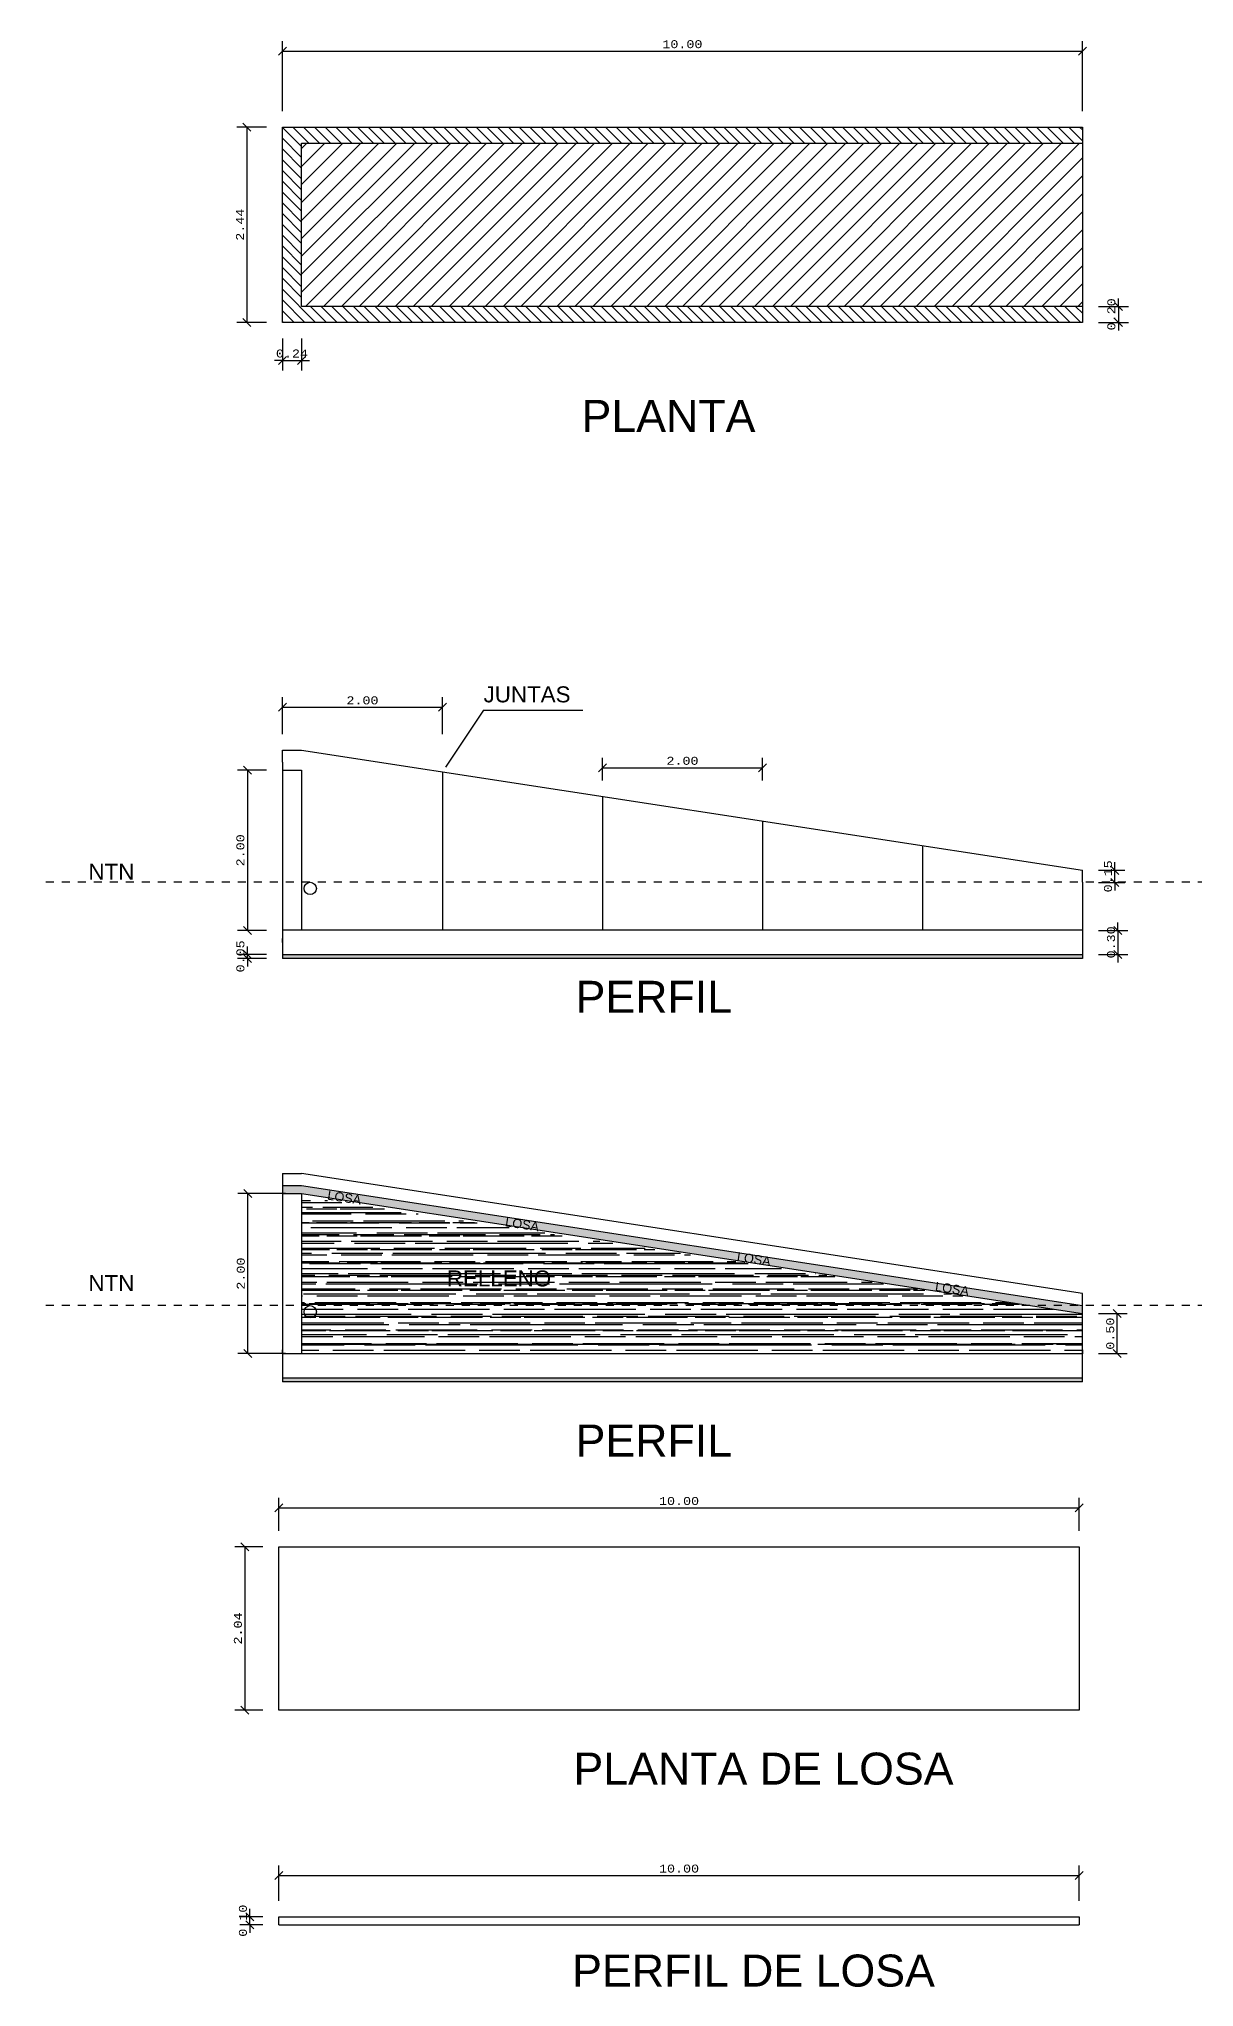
# Model space of a CAD drawing. Header units: millimetres. Extents: x 1263 to 2085, y 1308 to 1444.
# Drawn here: x 1909.67 to 1924.11, y 1357.17 to 1381.51 of the extents above; entities that cross this region are included whole.
import ezdxf

# ---------------------------------------------------------------- set-up
doc = ezdxf.new("R2010")
doc.units = ezdxf.units.MM
doc.linetypes.add('DASHED2', pattern=[0.375, 0.25, -0.125])
doc.layers.add('Cotas', color=144, linetype='Continuous', lineweight=0)
doc.styles.add('corrier new', font='cour.ttf', dxfattribs={"height": 0.1})
doc.styles.get("Standard").update_dxf_attribs({"font": 'arial.ttf'})
doc.dimstyles.new('Ing_metros_anotativa', dxfattribs={"dimscale": 0, "dimtxt": 0.1, "dimasz": 0.1, "dimexe": 0.125, "dimexo": 0.2, "dimgap": 0.03, "dimtad": 1, "dimzin": 1, "dimdsep": 46, "dimtxsty": 'corrier new', "dimblk": 'OBLIQUE', "dimcen": 0, "dimadec": 0, "dimazin": 0, "dimtfac": 1, "dimtix": 1, "dimtmove": 0, "dimatfit": 3, "dimfxl": 1, "dimarcsym": 0})

# ---------------------------------------------------------------- blocks, each defined once
blk = doc.blocks.new('_Oblique')
at = {"color": 0, "linetype": 'ByBlock', "lineweight": -2}
blk.add_line((-0.5, -0.5), (0.5, 0.5), dxfattribs=at)
blk = doc.blocks.new('*D302')
at = {"layer": 'Cotas', "color": 0, "lineweight": -2, "transparency": 16777216}
for p, q in [((1912.712, 1380.609), (1912.712, 1381.483)), ((1912.712, 1381.358), (1922.712, 1381.358)), ((1922.712, 1380.609), (1922.712, 1381.483))]:
    blk.add_line(p, q, dxfattribs=at)
at = {"layer": 'Defpoints', "color": 0, "transparency": 16777216}
for p in [(1922.712, 1381.358), (1912.712, 1380.409), (1922.712, 1380.409)]:
    blk.add_point(p, dxfattribs=at)
at = {"layer": 'Cotas', "color": 0, "lineweight": -2, "transparency": 16777216, "xscale": 0.1, "yscale": 0.1, "zscale": 0.1, "rotation": 180}
blk.add_blockref('_Oblique', (1912.712, 1381.358), dxfattribs=at)
at = {"layer": 'Cotas', "color": 0, "lineweight": -2, "transparency": 16777216, "xscale": 0.1, "yscale": 0.1, "zscale": 0.1}
blk.add_blockref('_Oblique', (1922.712, 1381.358), dxfattribs=at)
at = {"layer": 'Cotas', "color": 0, "transparency": 16777216, "insert": (1917.712, 1381.444), "char_height": 0.1, "attachment_point": 5, "style": 'corrier new'}
blk.add_mtext('10.00', dxfattribs=at)
blk = doc.blocks.new('*D303')
at = {"layer": 'Cotas', "color": 0, "lineweight": -2, "transparency": 16777216}
for p, q in [((1912.512, 1380.409), (1912.144, 1380.409)), ((1912.269, 1380.409), (1912.269, 1377.969)), ((1912.512, 1377.969), (1912.144, 1377.969))]:
    blk.add_line(p, q, dxfattribs=at)
at = {"layer": 'Defpoints', "color": 0, "transparency": 16777216}
for p in [(1912.712, 1380.409), (1912.269, 1377.969), (1912.712, 1377.969)]:
    blk.add_point(p, dxfattribs=at)
at = {"layer": 'Cotas', "color": 0, "lineweight": -2, "transparency": 16777216, "xscale": 0.1, "yscale": 0.1, "zscale": 0.1}
for p, rotation in [((1912.269, 1380.409), 90), ((1912.269, 1377.969), 270)]:
    blk.add_blockref('_Oblique', p, dxfattribs=dict(at, rotation=rotation))
at = {"layer": 'Cotas', "color": 0, "transparency": 16777216, "insert": (1912.183, 1379.189), "char_height": 0.1, "attachment_point": 5, "rotation": 90, "style": 'corrier new'}
blk.add_mtext('2.44', dxfattribs=at)
blk = doc.blocks.new('*D304')
at = {"layer": 'Cotas', "color": 0, "lineweight": -2, "transparency": 16777216}
for p, q in [((1912.712, 1377.769), (1912.712, 1377.368)), ((1912.952, 1377.769), (1912.952, 1377.368)), ((1912.712, 1377.493), (1912.612, 1377.493)), ((1912.712, 1377.493), (1912.952, 1377.493)), ((1912.952, 1377.493), (1913.052, 1377.493))]:
    blk.add_line(p, q, dxfattribs=at)
at = {"layer": 'Defpoints', "color": 0, "transparency": 16777216}
for p in [(1912.712, 1377.969), (1912.952, 1377.969), (1912.952, 1377.493)]:
    blk.add_point(p, dxfattribs=at)
at = {"layer": 'Cotas', "color": 0, "lineweight": -2, "transparency": 16777216, "xscale": 0.1, "yscale": 0.1, "zscale": 0.1}
blk.add_blockref('_Oblique', (1912.712, 1377.493), dxfattribs=at)
at = {"layer": 'Cotas', "color": 0, "lineweight": -2, "transparency": 16777216, "xscale": 0.1, "yscale": 0.1, "zscale": 0.1, "rotation": 180}
blk.add_blockref('_Oblique', (1912.952, 1377.493), dxfattribs=at)
at = {"layer": 'Cotas', "color": 0, "transparency": 16777216, "insert": (1912.832, 1377.579), "char_height": 0.1, "attachment_point": 5, "style": 'corrier new'}
blk.add_mtext('0.24', dxfattribs=at)
blk = doc.blocks.new('*D305')
at = {"layer": 'Cotas', "color": 0, "lineweight": -2, "transparency": 16777216}
for p, q in [((1923.161, 1378.169), (1923.161, 1378.269)), ((1922.912, 1378.169), (1923.286, 1378.169)), ((1922.912, 1377.969), (1923.286, 1377.969)), ((1923.161, 1378.169), (1923.161, 1377.969)), ((1923.161, 1377.969), (1923.161, 1377.869))]:
    blk.add_line(p, q, dxfattribs=at)
at = {"layer": 'Defpoints', "color": 0, "transparency": 16777216}
for p in [(1922.712, 1378.169), (1922.712, 1377.969), (1923.161, 1377.969)]:
    blk.add_point(p, dxfattribs=at)
at = {"layer": 'Cotas', "color": 0, "lineweight": -2, "transparency": 16777216, "xscale": 0.1, "yscale": 0.1, "zscale": 0.1}
for p, rotation in [((1923.161, 1378.169), 270), ((1923.161, 1377.969), 90)]:
    blk.add_blockref('_Oblique', p, dxfattribs=dict(at, rotation=rotation))
at = {"layer": 'Cotas', "color": 0, "transparency": 16777216, "insert": (1923.074, 1378.069), "char_height": 0.1, "attachment_point": 5, "rotation": 90, "style": 'corrier new'}
blk.add_mtext('0.20', dxfattribs=at)
blk = doc.blocks.new('*D306')
at = {"layer": 'Cotas', "color": 0, "lineweight": -2, "transparency": 16777216}
for p, q in [((1912.513, 1372.372), (1912.15, 1372.372)), ((1912.275, 1372.372), (1912.275, 1370.372)), ((1912.513, 1370.372), (1912.15, 1370.372))]:
    blk.add_line(p, q, dxfattribs=at)
at = {"layer": 'Defpoints', "color": 0, "transparency": 16777216}
for p in [(1912.713, 1372.372), (1912.275, 1370.372), (1912.713, 1370.372)]:
    blk.add_point(p, dxfattribs=at)
at = {"layer": 'Cotas', "color": 0, "lineweight": -2, "transparency": 16777216, "xscale": 0.1, "yscale": 0.1, "zscale": 0.1}
for p, rotation in [((1912.275, 1372.372), 90), ((1912.275, 1370.372), 270)]:
    blk.add_blockref('_Oblique', p, dxfattribs=dict(at, rotation=rotation))
at = {"layer": 'Cotas', "color": 0, "transparency": 16777216, "insert": (1912.188, 1371.372), "char_height": 0.1, "attachment_point": 5, "rotation": 90, "style": 'corrier new'}
blk.add_mtext('2.00', dxfattribs=at)
blk = doc.blocks.new('*D307')
at = {"layer": 'Cotas', "color": 0, "lineweight": -2, "transparency": 16777216}
for p, q in [((1923.156, 1370.372), (1923.156, 1370.472)), ((1922.913, 1370.372), (1923.281, 1370.372)), ((1923.156, 1370.372), (1923.156, 1370.072)), ((1922.913, 1370.072), (1923.281, 1370.072)), ((1923.156, 1370.072), (1923.156, 1369.972))]:
    blk.add_line(p, q, dxfattribs=at)
at = {"layer": 'Defpoints', "color": 0, "transparency": 16777216}
for p in [(1922.713, 1370.372), (1922.713, 1370.072), (1923.156, 1370.072)]:
    blk.add_point(p, dxfattribs=at)
at = {"layer": 'Cotas', "color": 0, "lineweight": -2, "transparency": 16777216, "xscale": 0.1, "yscale": 0.1, "zscale": 0.1}
for p, rotation in [((1923.156, 1370.372), 270), ((1923.156, 1370.072), 90)]:
    blk.add_blockref('_Oblique', p, dxfattribs=dict(at, rotation=rotation))
at = {"layer": 'Cotas', "color": 0, "transparency": 16777216, "insert": (1923.07, 1370.222), "char_height": 0.1, "attachment_point": 5, "rotation": 90, "style": 'corrier new'}
blk.add_mtext('0.30', dxfattribs=at)
blk = doc.blocks.new('*D308')
at = {"layer": 'Cotas', "color": 0, "lineweight": -2, "transparency": 16777216}
for p, q in [((1912.713, 1372.822), (1912.713, 1373.284)), ((1912.713, 1373.159), (1914.713, 1373.159)), ((1914.713, 1372.822), (1914.713, 1373.284))]:
    blk.add_line(p, q, dxfattribs=at)
at = {"layer": 'Defpoints', "color": 0, "transparency": 16777216}
for p in [(1914.713, 1373.159), (1912.713, 1372.622), (1914.713, 1372.622)]:
    blk.add_point(p, dxfattribs=at)
at = {"layer": 'Cotas', "color": 0, "lineweight": -2, "transparency": 16777216, "xscale": 0.1, "yscale": 0.1, "zscale": 0.1, "rotation": 180}
blk.add_blockref('_Oblique', (1912.713, 1373.159), dxfattribs=at)
at = {"layer": 'Cotas', "color": 0, "lineweight": -2, "transparency": 16777216, "xscale": 0.1, "yscale": 0.1, "zscale": 0.1}
blk.add_blockref('_Oblique', (1914.713, 1373.159), dxfattribs=at)
at = {"layer": 'Cotas', "color": 0, "transparency": 16777216, "insert": (1913.713, 1373.245), "char_height": 0.1, "attachment_point": 5, "style": 'corrier new'}
blk.add_mtext('2.00', dxfattribs=at)
blk = doc.blocks.new('*D309')
at = {"layer": 'Cotas', "color": 0, "lineweight": -2, "transparency": 16777216}
for p, q in [((1916.713, 1372.244), (1916.713, 1372.528)), ((1916.713, 1372.403), (1918.713, 1372.403)), ((1918.713, 1372.244), (1918.713, 1372.528))]:
    blk.add_line(p, q, dxfattribs=at)
at = {"layer": 'Defpoints', "color": 0, "transparency": 16777216}
for p in [(1918.713, 1372.403), (1916.713, 1372.044), (1918.713, 1372.044)]:
    blk.add_point(p, dxfattribs=at)
at = {"layer": 'Cotas', "color": 0, "lineweight": -2, "transparency": 16777216, "xscale": 0.1, "yscale": 0.1, "zscale": 0.1, "rotation": 180}
blk.add_blockref('_Oblique', (1916.713, 1372.403), dxfattribs=at)
at = {"layer": 'Cotas', "color": 0, "lineweight": -2, "transparency": 16777216, "xscale": 0.1, "yscale": 0.1, "zscale": 0.1}
blk.add_blockref('_Oblique', (1918.713, 1372.403), dxfattribs=at)
at = {"layer": 'Cotas', "color": 0, "transparency": 16777216, "insert": (1917.713, 1372.49), "char_height": 0.1, "attachment_point": 5, "style": 'corrier new'}
blk.add_mtext('2.00', dxfattribs=at)
blk = doc.blocks.new('*D322')
at = {"layer": 'Cotas', "color": 0, "lineweight": -2, "transparency": 16777216}
for p, q in [((1912.67, 1362.869), (1912.67, 1363.28)), ((1912.67, 1363.155), (1922.67, 1363.155)), ((1922.67, 1362.869), (1922.67, 1363.28))]:
    blk.add_line(p, q, dxfattribs=at)
at = {"layer": 'Defpoints', "color": 0, "transparency": 16777216}
for p in [(1922.67, 1363.155), (1912.67, 1362.669), (1922.67, 1362.669)]:
    blk.add_point(p, dxfattribs=at)
at = {"layer": 'Cotas', "color": 0, "lineweight": -2, "transparency": 16777216, "xscale": 0.1, "yscale": 0.1, "zscale": 0.1, "rotation": 180}
blk.add_blockref('_Oblique', (1912.67, 1363.155), dxfattribs=at)
at = {"layer": 'Cotas', "color": 0, "lineweight": -2, "transparency": 16777216, "xscale": 0.1, "yscale": 0.1, "zscale": 0.1}
blk.add_blockref('_Oblique', (1922.67, 1363.155), dxfattribs=at)
at = {"layer": 'Cotas', "color": 0, "transparency": 16777216, "insert": (1917.67, 1363.241), "char_height": 0.1, "attachment_point": 5, "style": 'corrier new'}
blk.add_mtext('10.00', dxfattribs=at)
blk = doc.blocks.new('*D323')
at = {"layer": 'Cotas', "color": 0, "lineweight": -2, "transparency": 16777216}
for p, q in [((1912.47, 1362.669), (1912.118, 1362.669)), ((1912.243, 1362.669), (1912.243, 1360.629)), ((1912.47, 1360.629), (1912.118, 1360.629))]:
    blk.add_line(p, q, dxfattribs=at)
at = {"layer": 'Defpoints', "color": 0, "transparency": 16777216}
for p in [(1912.67, 1362.669), (1912.243, 1360.629), (1912.67, 1360.629)]:
    blk.add_point(p, dxfattribs=at)
at = {"layer": 'Cotas', "color": 0, "lineweight": -2, "transparency": 16777216, "xscale": 0.1, "yscale": 0.1, "zscale": 0.1}
for p, rotation in [((1912.243, 1362.669), 90), ((1912.243, 1360.629), 270)]:
    blk.add_blockref('_Oblique', p, dxfattribs=dict(at, rotation=rotation))
at = {"layer": 'Cotas', "color": 0, "transparency": 16777216, "insert": (1912.157, 1361.649), "char_height": 0.1, "attachment_point": 5, "rotation": 90, "style": 'corrier new'}
blk.add_mtext('2.04', dxfattribs=at)
blk = doc.blocks.new('*D324')
at = {"layer": 'Cotas', "color": 0, "lineweight": -2, "transparency": 16777216}
for p, q in [((1912.47, 1358.048), (1912.182, 1358.048)), ((1912.307, 1358.048), (1912.307, 1358.148)), ((1912.307, 1357.948), (1912.307, 1358.048)), ((1912.47, 1357.948), (1912.182, 1357.948)), ((1912.307, 1357.948), (1912.307, 1357.848))]:
    blk.add_line(p, q, dxfattribs=at)
at = {"layer": 'Defpoints', "color": 0, "transparency": 16777216}
for p in [(1912.307, 1358.048), (1912.67, 1358.048), (1912.67, 1357.948)]:
    blk.add_point(p, dxfattribs=at)
at = {"layer": 'Cotas', "color": 0, "lineweight": -2, "transparency": 16777216, "xscale": 0.1, "yscale": 0.1, "zscale": 0.1}
for p, rotation in [((1912.307, 1358.048), 270), ((1912.307, 1357.948), 90)]:
    blk.add_blockref('_Oblique', p, dxfattribs=dict(at, rotation=rotation))
at = {"layer": 'Cotas', "color": 0, "transparency": 16777216, "insert": (1912.22, 1357.998), "char_height": 0.1, "attachment_point": 5, "rotation": 90, "style": 'corrier new'}
blk.add_mtext('0.10', dxfattribs=at)
blk = doc.blocks.new('*D325')
at = {"layer": 'Cotas', "color": 0, "lineweight": -2, "transparency": 16777216}
for p, q in [((1912.275, 1370.072), (1912.275, 1370.172)), ((1912.513, 1370.072), (1912.15, 1370.072)), ((1912.513, 1370.022), (1912.15, 1370.022)), ((1912.275, 1370.022), (1912.275, 1370.072)), ((1912.275, 1370.022), (1912.275, 1369.922))]:
    blk.add_line(p, q, dxfattribs=at)
at = {"layer": 'Defpoints', "color": 0, "transparency": 16777216}
for p in [(1912.275, 1370.072), (1912.713, 1370.072), (1912.713, 1370.022)]:
    blk.add_point(p, dxfattribs=at)
at = {"layer": 'Cotas', "color": 0, "lineweight": -2, "transparency": 16777216, "xscale": 0.1, "yscale": 0.1, "zscale": 0.1}
for p, rotation in [((1912.275, 1370.072), 270), ((1912.275, 1370.022), 90)]:
    blk.add_blockref('_Oblique', p, dxfattribs=dict(at, rotation=rotation))
at = {"layer": 'Cotas', "color": 0, "transparency": 16777216, "insert": (1912.188, 1370.047), "char_height": 0.1, "attachment_point": 5, "rotation": 90, "style": 'corrier new'}
blk.add_mtext('0.05', dxfattribs=at)
blk = doc.blocks.new('*D326')
at = {"layer": 'Cotas', "color": 0, "lineweight": -2, "transparency": 16777216}
for p, q in [((1912.67, 1358.248), (1912.67, 1358.687)), ((1912.67, 1358.562), (1922.67, 1358.562)), ((1922.67, 1358.248), (1922.67, 1358.687))]:
    blk.add_line(p, q, dxfattribs=at)
at = {"layer": 'Defpoints', "color": 0, "transparency": 16777216}
for p in [(1922.67, 1358.562), (1912.67, 1358.048), (1922.67, 1358.048)]:
    blk.add_point(p, dxfattribs=at)
at = {"layer": 'Cotas', "color": 0, "lineweight": -2, "transparency": 16777216, "xscale": 0.1, "yscale": 0.1, "zscale": 0.1, "rotation": 180}
blk.add_blockref('_Oblique', (1912.67, 1358.562), dxfattribs=at)
at = {"layer": 'Cotas', "color": 0, "lineweight": -2, "transparency": 16777216, "xscale": 0.1, "yscale": 0.1, "zscale": 0.1}
blk.add_blockref('_Oblique', (1922.67, 1358.562), dxfattribs=at)
at = {"layer": 'Cotas', "color": 0, "transparency": 16777216, "insert": (1917.67, 1358.648), "char_height": 0.1, "attachment_point": 5, "style": 'corrier new'}
blk.add_mtext('10.00', dxfattribs=at)
blk = doc.blocks.new('*D328')
at = {"layer": 'Cotas', "color": 0, "lineweight": -2, "transparency": 16777216}
for p, q in [((1922.913, 1365.583), (1923.271, 1365.583)), ((1923.146, 1365.083), (1923.146, 1365.583)), ((1922.913, 1365.083), (1923.271, 1365.083))]:
    blk.add_line(p, q, dxfattribs=at)
at = {"layer": 'Defpoints', "color": 0, "transparency": 16777216}
for p in [(1922.713, 1365.583), (1923.146, 1365.583), (1922.713, 1365.083)]:
    blk.add_point(p, dxfattribs=at)
at = {"layer": 'Cotas', "color": 0, "lineweight": -2, "transparency": 16777216, "xscale": 0.1, "yscale": 0.1, "zscale": 0.1}
for p, rotation in [((1923.146, 1365.583), 90), ((1923.146, 1365.083), 270)]:
    blk.add_blockref('_Oblique', p, dxfattribs=dict(at, rotation=rotation))
at = {"layer": 'Cotas', "color": 0, "transparency": 16777216, "insert": (1923.06, 1365.333), "char_height": 0.1, "attachment_point": 5, "rotation": 90, "style": 'corrier new'}
blk.add_mtext('0.50', dxfattribs=at)
blk = doc.blocks.new('*D329')
at = {"layer": 'Cotas', "color": 0, "lineweight": -2, "transparency": 16777216}
for p, q in [((1912.753, 1367.083), (1912.154, 1367.083)), ((1912.279, 1365.083), (1912.279, 1367.083)), ((1912.753, 1365.083), (1912.154, 1365.083))]:
    blk.add_line(p, q, dxfattribs=at)
at = {"layer": 'Defpoints', "color": 0, "transparency": 16777216}
for p in [(1912.279, 1367.083), (1912.953, 1367.083), (1912.953, 1365.083)]:
    blk.add_point(p, dxfattribs=at)
at = {"layer": 'Cotas', "color": 0, "lineweight": -2, "transparency": 16777216, "xscale": 0.1, "yscale": 0.1, "zscale": 0.1}
for p, rotation in [((1912.279, 1367.083), 90), ((1912.279, 1365.083), 270)]:
    blk.add_blockref('_Oblique', p, dxfattribs=dict(at, rotation=rotation))
at = {"layer": 'Cotas', "color": 0, "transparency": 16777216, "insert": (1912.193, 1366.083), "char_height": 0.1, "attachment_point": 5, "rotation": 90, "style": 'corrier new'}
blk.add_mtext('2.00', dxfattribs=at)
blk = doc.blocks.new('*D351')
at = {"layer": 'Cotas', "color": 0, "lineweight": -2, "transparency": 16777216}
for p, q in [((1923.118, 1371.122), (1923.118, 1371.222)), ((1922.913, 1371.122), (1923.243, 1371.122)), ((1922.913, 1370.972), (1923.243, 1370.972)), ((1923.118, 1370.972), (1923.118, 1371.122)), ((1923.118, 1370.972), (1923.118, 1370.872))]:
    blk.add_line(p, q, dxfattribs=at)
at = {"layer": 'Defpoints', "color": 0, "transparency": 16777216}
for p in [(1922.713, 1371.122), (1922.713, 1370.972), (1923.118, 1371.122)]:
    blk.add_point(p, dxfattribs=at)
at = {"layer": 'Cotas', "color": 0, "lineweight": -2, "transparency": 16777216, "xscale": 0.1, "yscale": 0.1, "zscale": 0.1}
for p, rotation in [((1923.118, 1371.122), 270), ((1923.118, 1370.972), 90)]:
    blk.add_blockref('_Oblique', p, dxfattribs=dict(at, rotation=rotation))
at = {"layer": 'Cotas', "color": 0, "transparency": 16777216, "insert": (1923.032, 1371.047), "char_height": 0.1, "attachment_point": 5, "rotation": 90, "style": 'corrier new'}
blk.add_mtext('0.15', dxfattribs=at)

msp = doc.modelspace()

# ---------------------------------------------------------------- hatches: boundary and pattern name
at = {"transparency": 33554687}
h = msp.add_hatch(dxfattribs=at)
h.set_pattern_fill('ANSI31', color=1, scale=0.03, angle=90)
h.set_pattern_definition([(135, (2711.82513, 222.44069), (-0.067351921, -0.067351921), [])])
h.paths.add_polyline_path([(1922.71207, 1377.96882), (1922.71207, 1378.16882), (1912.95207, 1378.16882), (1912.95207, 1380.20882), (1922.71207, 1380.20882), (1922.71207, 1380.40882), (1912.71207, 1380.40882), (1912.71207, 1377.96882)])
h = msp.add_hatch(dxfattribs=at)
h.set_pattern_fill('ANSI31', color=5, scale=0.05, angle=180)
h.set_pattern_definition([(225, (2711.82513, 222.44069), (0.112253202, -0.112253202), [])])
h.paths.add_polyline_path([(1912.95207, 1380.20882), (1912.95207, 1378.16882), (1922.71207, 1378.16882), (1922.71207, 1380.20882)])
at = {"true_color": 0x939598, "transparency": 33554687}
h = msp.add_hatch(dxfattribs=at)
h.set_pattern_fill('CLAY', color=252, scale=0.004)
h.set_pattern_definition([(0, (972.58394, 571.302914), (0, 0.01905), []), (0, (972.58394, 571.30609), (0, 0.01905), []), (0, (972.58394, 571.309264), (0, 0.01905), []), (0, (972.58394, 571.315614), (0, 0.01905), [0.01905, -0.0127])])
h.paths.add_polyline_path([(1912.71297, 1370.0723), (1912.71297, 1370.0223), (1922.71297, 1370.0223), (1922.71297, 1370.0723)])
at = {"transparency": 33554495}
h = msp.add_hatch(dxfattribs=at)
h.set_pattern_fill('AR-CONC', color=256, scale=0.0005, angle=20)
h.set_pattern_definition([(70, (1931.18719, 1344.218674), (0.08832454, 0.0236665), [0.009525, -0.104775]), (15, (1931.18719, 1344.21867), (-0.04923164, 0.08374037), [0.00762, -0.0838203]), (120.45144, (1931.19455, 1344.22065), (0.0390929, 0.10740686), [0.008095, -0.08904512]), (66.1842, (1931.1785, 1344.24254), (0.13455515, 0.0266038), [0.0142875, -0.1571625]), (116.63556, (1931.18972, 1344.24476), (0.0692311, 0.15685075), [0.0121425, -0.1335678]), (11.18415, (1931.1785, 1344.24254), (0.0692311, 0.15685075), [0.01143, -0.12572987]), (41, (1931.19261, 1344.24092), (0.08872384, -0.02212134), [0.009525, -0.104775]), (346, (1931.19261, 1344.24092), (-0.00246054, 0.0971088), [0.00762, -0.08382]), (91.45144, (1931.2, 1344.239075), (0.0862633, 0.07498747), [0.008095, -0.08904497]), (57.5, (1931.18719, 1344.218674), (-0.013008594, 0.040256055), [0, -0.082804, 0, -0.08509, 0, -0.0841375]), (27.5, (1931.18719, 1344.218674), (0.014263085, 0.05849631), [0, -0.048514, 0, -0.080899, 0, -0.0320675]), (347.5, (1931.160577, 1344.208987), (0.064686414, 0.02049573), [0, -0.03175, 0, -0.09906, 0, -0.131445]), (337.5, (1931.14864, 1344.204644), (0.06524976, 0.03727812), [0, -0.041275, 0, -0.065786, 0, -0.093345])])
h.paths.add_polyline_path([(1912.95297, 1367.18274), (1912.71297, 1367.18274), (1912.71297, 1367.08274), (1912.95297, 1367.08274), (1922.0623, 1365.68274), (1922.71297, 1365.68274)])
h.paths.add_polyline_path([(1922.71297, 1365.68274), (1922.0623, 1365.68274), (1922.71297, 1365.58274)])
at = {"transparency": 33554687}
h = msp.add_hatch(dxfattribs=at)
h.set_pattern_fill('AR-RROOF', color=32, scale=0.005)
h.set_pattern_definition([(0, (931.13954, 566.36335), (0.2794, 0.127), [1.905, -0.254, 0.635, -0.127]), (0, (931.30845, 566.42685), (-0.127, 0.16891), [0.381, -0.04191, 0.762, -0.09525]), (0, (931.20304, 566.471305), (0.6604, 0.08509), [1.016, -0.1778, 0.508, -0.127])])
h.paths.add_polyline_path([(1912.95297, 1367.04674), (1912.95297, 1365.08274), (1922.71297, 1365.08274), (1922.71297, 1365.43274), (1922.71297, 1365.58274)])
at = {"true_color": 0x939598, "transparency": 33554687}
h = msp.add_hatch(dxfattribs=at)
h.set_pattern_fill('CLAY', color=252, scale=0.004)
h.set_pattern_definition([(0, (972.58394, 566.013355), (0, 0.01905), []), (0, (972.58394, 566.01653), (0, 0.01905), []), (0, (972.58394, 566.019705), (0, 0.01905), []), (0, (972.58394, 566.026055), (0, 0.01905), [0.01905, -0.0127])])
h.paths.add_polyline_path([(1912.71297, 1364.78274), (1912.71297, 1364.73274), (1922.71297, 1364.73274), (1922.71297, 1364.78274)])

# ---------------------------------------------------------------- linework, layer by layer
at = {"transparency": 33554687}
for p, q in [((1912.71207, 1377.96882), (1912.71207, 1380.40882)), ((1912.71207, 1380.40882), (1922.71207, 1380.40882)), ((1922.71207, 1380.40882), (1922.71207, 1377.96882)), ((1912.95207, 1380.20882), (1922.71207, 1380.20882)), ((1912.95207, 1378.16882), (1912.95207, 1380.20882)), ((1922.71207, 1377.96882), (1912.71207, 1377.96882)), ((1922.71207, 1378.16882), (1912.95207, 1378.16882)), ((1915.22638, 1373.12195), (1914.75189, 1372.4102)), ((1915.22638, 1373.12195), (1916.46709, 1373.12195)), ((1912.71297, 1372.4723), (1912.71297, 1372.6223)), ((1912.71297, 1372.6223), (1912.95297, 1372.6223)), ((1912.95297, 1372.6223), (1922.71297, 1371.1223)), ((1912.71297, 1372.4723), (1912.71297, 1370.0223)), ((1914.71297, 1372.35181), (1914.71297, 1370.3723)), ((1916.71297, 1372.04443), (1916.71297, 1370.3723)), ((1918.71297, 1371.73706), (1918.71297, 1370.3723)), ((1920.71297, 1371.42968), (1920.71297, 1370.3723)), ((1922.71297, 1370.9723), (1922.71297, 1371.1223)), ((1922.71297, 1370.0223), (1912.71297, 1370.0223)), ((1912.71297, 1367.33274), (1912.71297, 1364.73274)), ((1912.71297, 1367.33274), (1912.71297, 1367.33274)), ((1912.71297, 1367.33274), (1912.95297, 1367.33274)), ((1922.71297, 1365.83274), (1912.95297, 1367.33274)), ((1912.71297, 1367.18274), (1912.95297, 1367.18274)), ((1912.71297, 1367.08274), (1912.95297, 1367.08274)), ((1912.95297, 1367.18274), (1922.71297, 1365.68274)), ((1912.95297, 1367.08274), (1912.95297, 1365.08274)), ((1912.95297, 1367.08274), (1922.71297, 1365.58274)), ((1922.71297, 1364.73274), (1922.71297, 1365.83274)), ((1922.71297, 1364.73274), (1912.71297, 1364.73274)), ((1912.67012, 1358.04806), (1922.67012, 1358.04806)), ((1912.67012, 1357.94806), (1912.67012, 1358.04806)), ((1922.67012, 1358.04806), (1922.67012, 1357.94806)), ((1912.67012, 1357.94806), (1922.67012, 1357.94806))]:
    msp.add_line(p, q, dxfattribs=at)
at = {"transparency": 33554495}
msp.add_line((1912.71297, 1372.3723), (1912.95297, 1372.3723), dxfattribs=at)
at = {"color": 251, "linetype": 'DASHED2', "ltscale": 150, "true_color": 0x636466, "transparency": 33554559}
msp.add_line((1912.95297, 1372.3723), (1912.95297, 1370.3723), dxfattribs=at)
at = {"color": 1, "linetype": 'DASHED2', "ltscale": 0.35, "transparency": 33554559}
for p, q in [((1926.45439, 1370.9723), (1909.66982, 1370.9723)), ((1926.45439, 1365.68274), (1909.66982, 1365.68274))]:
    msp.add_line(p, q, dxfattribs=at)
at = {"color": 7, "transparency": 33554687}
for p, q in [((1922.71297, 1370.9723), (1922.71297, 1370.5723)), ((1922.71297, 1370.5723), (1922.71297, 1370.0223)), ((1922.71297, 1370.3723), (1912.71297, 1370.3723)), ((1912.71297, 1370.0723), (1922.71297, 1370.0723)), ((1922.71297, 1365.08274), (1912.71297, 1365.08274)), ((1912.71297, 1364.78274), (1922.71297, 1364.78274))]:
    msp.add_line(p, q, dxfattribs=at)
at = {"color": 251, "true_color": 0x636466, "transparency": 33554687}
for p, q in [((1912.71297, 1370.2223), (1912.71297, 1370.2723)), ((1922.71297, 1370.2723), (1922.71297, 1370.2223)), ((1912.71297, 1370.0723), (1922.71297, 1370.0723)), ((1912.71297, 1365.08274), (1912.71297, 1365.13274)), ((1922.71297, 1365.13274), (1922.71297, 1365.08274)), ((1912.71297, 1364.78274), (1922.71297, 1364.78274))]:
    msp.add_line(p, q, dxfattribs=at)
at = {"transparency": 33554687}
msp.add_lwpolyline([(1922.67012, 1360.62855), (1912.67012, 1360.62855), (1912.67012, 1362.66855), (1922.67012, 1362.66855), (1922.67012, 1360.62855)], dxfattribs=at)
at = {"color": 5, "transparency": 33554687}
for centre in [(1913.06084, 1370.8961), (1913.06084, 1365.60654)]:
    msp.add_circle(centre, 0.0762, dxfattribs=at)

# ---------------------------------------------------------------- texts
at = {"transparency": 33554687, "attachment_point": 1}
for s, width, gutter_width, insert, char_height in [('PLANTA', 8.1548116, 1, (1916.45128, 1376.99978), 0.4), ('JUNTAS', 7.3368675, 0.72806, (1915.22726, 1373.4207), 0.2), ('NTN', 10.0291945, 1, (1910.2885, 1371.20435), 0.2), ('PERFIL', 8.1548116, 1, (1916.37694, 1369.74152), 0.4), ('NTN', 10.0291945, 1, (1910.2885, 1366.06479), 0.2), ('RELLENO', 1.8977453, 1, (1914.76746, 1366.12239), 0.2), ('PERFIL', 8.1548116, 1, (1916.37694, 1364.19751), 0.4), ('PLANTA DE LOSA', 8.1548116, 1, (1916.35019, 1360.09795), 0.4), ('PERFIL DE LOSA', 8.1548116, 1, (1916.33409, 1357.57453), 0.4)]:
    msp.add_mtext_dynamic_manual_height_columns(s, width=width, gutter_width=gutter_width, heights=[0], dxfattribs=dict(at, insert=insert, char_height=char_height))
at = {"transparency": 33554687, "char_height": 0.113932, "attachment_point": 1, "rotation": 351.297776}
for insert in [(1913.28598, 1367.12142), (1915.50853, 1366.78803), (1918.40429, 1366.35367), (1920.88197, 1365.98202)]:
    msp.add_mtext_dynamic_manual_height_columns('LOSA', width=1.08107, gutter_width=0.56966, heights=[0], dxfattribs=dict(at, insert=insert))

# ---------------------------------------------------------------- dimensions: what is measured, and where the dimension line sits
at = {"layer": 'Cotas', "transparency": 33554687}
for base, p1, p2, picture, middle in [((1922.71207, 1381.35809), (1912.71207, 1380.40882), (1922.71207, 1380.40882), '*D302', (1917.71207, 1381.44429)), ((1912.95207, 1377.49314), (1912.71207, 1377.96882), (1912.95207, 1377.96882), '*D304', (1912.83207, 1377.57934)), ((1914.71297, 1373.159), (1912.71297, 1372.6223), (1914.71297, 1372.6223), '*D308', (1913.71297, 1373.2452)), ((1918.71297, 1372.40333), (1916.71297, 1372.04443), (1918.71297, 1372.04443), '*D309', (1917.71297, 1372.48953)), ((1922.67012, 1363.15506), (1912.67012, 1362.66855), (1922.67012, 1362.66855), '*D322', (1917.67012, 1363.24126)), ((1922.67012, 1358.562), (1912.67012, 1358.04806), (1922.67012, 1358.04806), '*D326', (1917.67012, 1358.6482))]:
    dim = msp.add_linear_dim(base=base, p1=p1, p2=p2, dimstyle='Ing_metros_anotativa', dxfattribs=at)
    dim.commit()
    dim.dimension.update_dxf_attribs({"geometry": picture, "text_midpoint": middle})
for base, p1, p2, picture, middle in [((1912.26919, 1377.96882), (1912.71207, 1380.40882), (1912.71207, 1377.96882), '*D303', (1912.18299, 1379.18882)), ((1923.16065, 1377.96882), (1922.71207, 1378.16882), (1922.71207, 1377.96882), '*D305', (1923.07446, 1378.06882)), ((1912.27463, 1370.3723), (1912.71297, 1372.3723), (1912.71297, 1370.3723), '*D306', (1912.18843, 1371.3723)), ((1923.15602, 1370.0723), (1922.71297, 1370.3723), (1922.71297, 1370.0723), '*D307', (1923.06983, 1370.2223)), ((1912.27463, 1370.0723), (1912.71297, 1370.0223), (1912.71297, 1370.0723), '*D325', (1912.18843, 1370.0473)), ((1912.27879, 1367.08274), (1912.95297, 1365.08274), (1912.95297, 1367.08274), '*D329', (1912.1926, 1366.08274)), ((1923.14616, 1365.58274), (1922.71297, 1365.08274), (1922.71297, 1365.58274), '*D328', (1923.05997, 1365.33274)), ((1912.24292, 1360.62855), (1912.67012, 1362.66855), (1912.67012, 1360.62855), '*D323', (1912.15672, 1361.64855)), ((1912.30654, 1358.04806), (1912.67012, 1357.94806), (1912.67012, 1358.04806), '*D324', (1912.22035, 1357.99806))]:
    dim = msp.add_linear_dim(base=base, p1=p1, p2=p2, angle=90, dimstyle='Ing_metros_anotativa', dxfattribs=at)
    dim.commit()
    dim.dimension.update_dxf_attribs({"geometry": picture, "text_midpoint": middle})
at = {"layer": 'Cotas'}
dim = msp.add_linear_dim(base=(1923.11778, 1371.1223), p1=(1922.71297, 1370.9723), p2=(1922.71297, 1371.1223), angle=90, dimstyle='Ing_metros_anotativa', dxfattribs=at)
dim.commit()
dim.dimension.update_dxf_attribs({"geometry": '*D351', "text_midpoint": (1923.03158, 1371.0473)})

doc.saveas('drawing.dxf')
